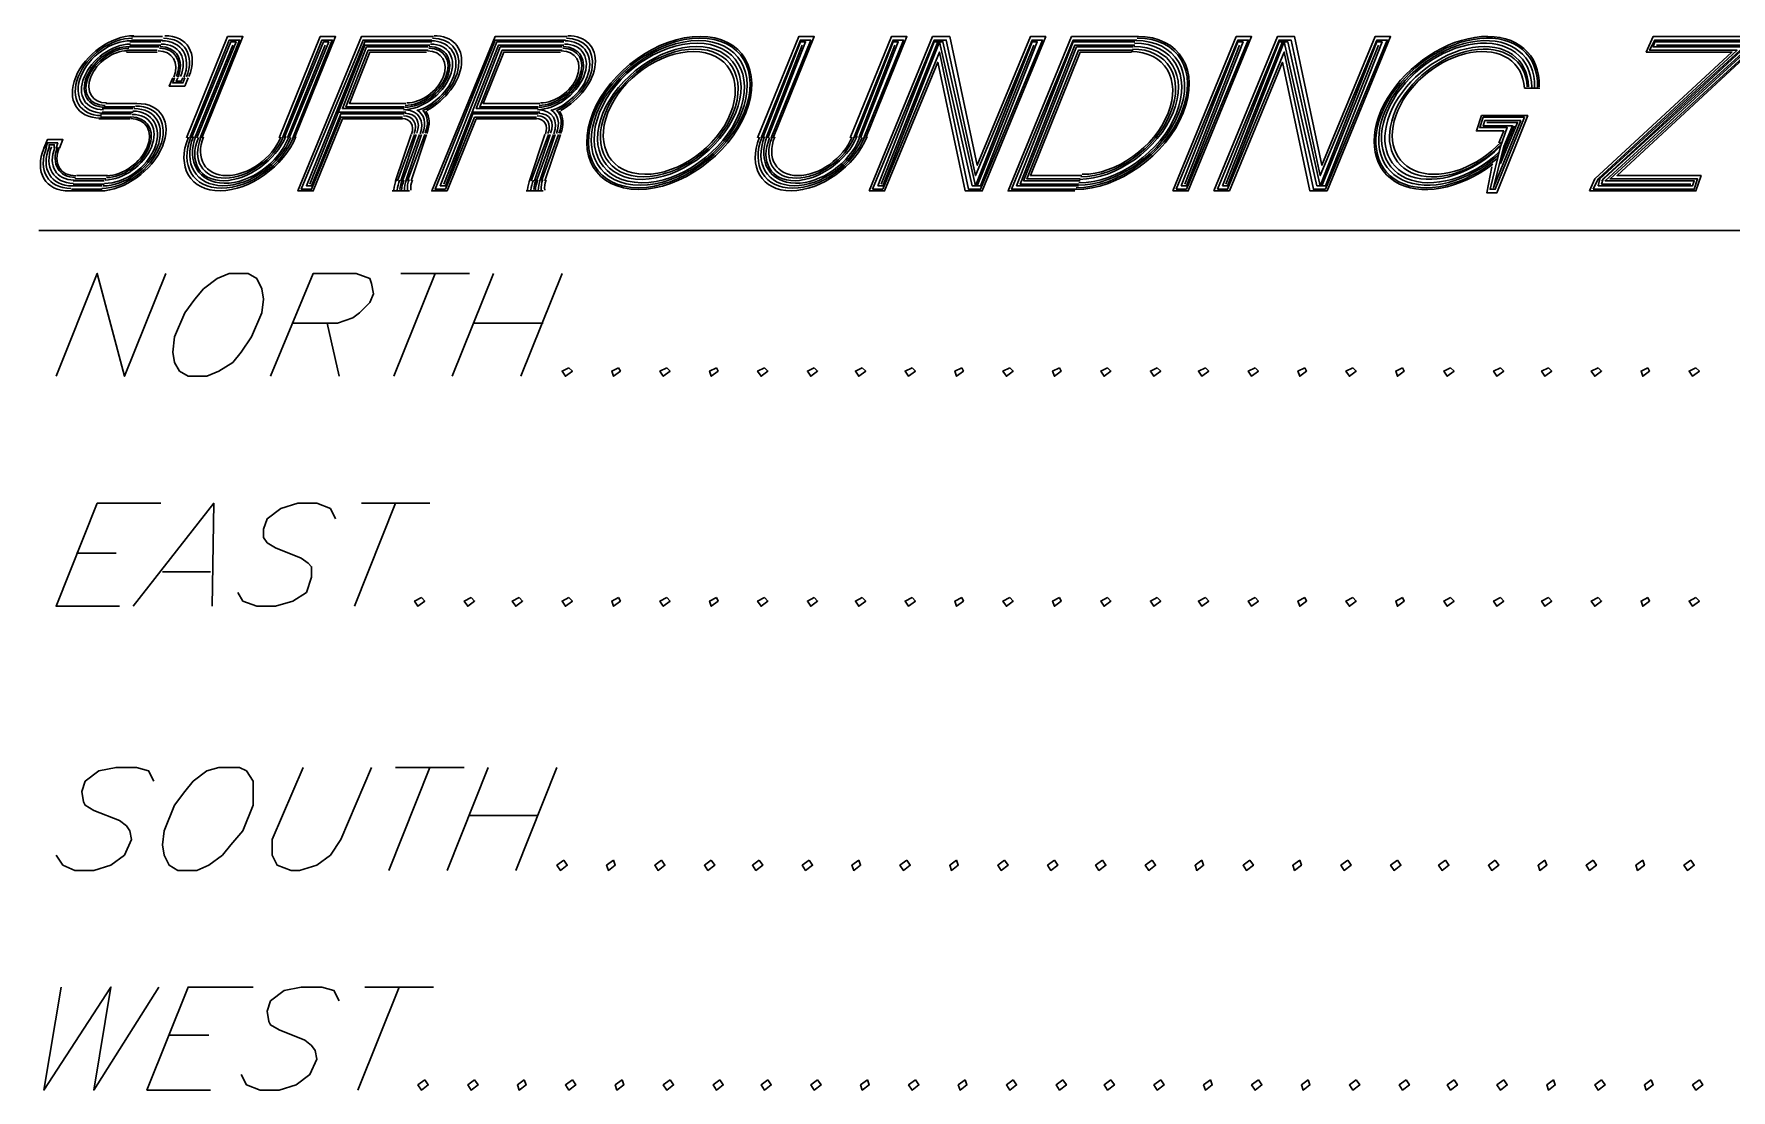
# Model space of a CAD drawing. Header units: feet. Extents: x 7 to 2308, y -319 to 1396.
# Drawn here: x 709.2 to 762, y 289.4 to 322.3 of the extents above; entities that cross this region are included whole.
import ezdxf

# ---------------------------------------------------------------- set-up
doc = ezdxf.new("R2010")
doc.units = ezdxf.units.FT
doc.header["$MEASUREMENT"] = 0
doc.layers.add('PDF_TBLKTXT', color=7, linetype='Continuous')

msp = doc.modelspace()

# ---------------------------------------------------------------- linework, layer by layer
at = {"layer": 'PDF_TBLKTXT', "lineweight": 30}
for points in [[(712.089, 321.751), (713.049, 321.751)], [(712.143, 321.858), (713.102, 321.858)], [(713.156, 322.018), (712.196, 322.018)], [(712.196, 321.911), (713.156, 321.911)], [(713.209, 322.178), (712.249, 322.178)], [(713.209, 322.071), (712.249, 322.071)], [(714.435, 319.032), (715.714, 322.178), (715.235, 322.178), (713.955, 319.032)], [(714.382, 319.032), (715.608, 322.071), (715.288, 322.071), (714.062, 319.032)], [(714.275, 319.032), (715.501, 322.018), (715.341, 322.018), (714.115, 319.032)], [(715.395, 321.911), (714.222, 319.032)], [(717.314, 319.032), (718.593, 322.178), (718.113, 322.178), (716.834, 319.032)], [(717.26, 319.032), (718.487, 322.071), (718.167, 322.071), (716.941, 319.032)], [(717.154, 319.032), (718.38, 322.018), (718.22, 322.018), (716.994, 319.032)], [(717.101, 319.032), (718.273, 321.911)], [(721.632, 322.178), (719.393, 322.178), (717.42, 317.38), (717.9, 317.38), (718.806, 319.619), (720.672, 319.619)], [(720.672, 319.672), (718.753, 319.672), (717.847, 317.433), (717.527, 317.433), (719.446, 322.071), (721.579, 322.071)], [(720.726, 319.779), (718.753, 319.779), (717.847, 317.54), (717.687, 317.54), (719.5, 322.018), (721.579, 322.018)], [(717.794, 317.593), (719.5, 321.911), (721.525, 321.911)], [(720.726, 319.939), (718.806, 319.939), (719.553, 321.858), (721.472, 321.858)], [(720.726, 319.992), (718.913, 319.992), (719.606, 321.751), (721.472, 321.751)], [(725.79, 322.178), (723.551, 322.178), (721.579, 317.38), (722.058, 317.38), (722.965, 319.619), (724.831, 319.619)], [(724.831, 319.672), (722.911, 319.672), (722.005, 317.433), (721.685, 317.433), (723.551, 322.071), (725.737, 322.071)], [(724.884, 319.779), (722.858, 319.779), (722.005, 317.54), (721.845, 317.54), (723.604, 322.018), (725.684, 322.018)], [(721.952, 317.593), (723.658, 321.911), (725.684, 321.911)], [(724.884, 319.939), (722.965, 319.939), (723.711, 321.858), (725.63, 321.858)], [(724.884, 319.992), (723.071, 319.992), (723.764, 321.751), (725.63, 321.751)], [(732.187, 319.032), (733.467, 322.178), (732.987, 322.178), (731.708, 319.032)], [(732.134, 319.032), (733.36, 322.071), (733.04, 322.071), (731.814, 319.032)], [(732.027, 319.032), (733.2, 322.018), (733.04, 322.018), (731.868, 319.032)], [(733.094, 321.911), (731.974, 319.032)], [(735.066, 319.032), (736.346, 322.178), (735.866, 322.178), (734.586, 319.032)], [(735.013, 319.032), (736.239, 322.071), (735.919, 322.071), (734.693, 319.032)], [(734.906, 319.032), (736.079, 322.018), (735.919, 322.018), (734.746, 319.032)], [(734.853, 319.032), (735.972, 321.911)], [(735.546, 317.593), (737.305, 322.018)], [(740.291, 321.911), (738.531, 317.54)], [(741.57, 317.38), (739.491, 317.38), (741.463, 322.178), (743.543, 322.178)], [(741.623, 317.433), (739.598, 317.433), (741.517, 322.071), (743.489, 322.071)], [(741.677, 317.54), (739.758, 317.54), (741.517, 322.018), (743.436, 322.018)], [(741.677, 317.593), (739.864, 317.593), (741.57, 321.911), (743.436, 321.911)], [(741.73, 317.7), (739.971, 317.7), (741.623, 321.858), (743.383, 321.858)], [(741.73, 317.753), (740.077, 317.753), (741.677, 321.751), (743.383, 321.751)], [(744.982, 317.593), (746.688, 321.911)], [(746.261, 317.593), (748.021, 322.018)], [(751.006, 321.911), (749.247, 317.54)], [(759.642, 321.911), (762.468, 321.911), (762.414, 321.858), (757.99, 317.753), (757.936, 317.593), (760.709, 317.593)], [(762.414, 321.858), (762.414, 321.751), (757.936, 317.7)], [(712.089, 321.698), (713.049, 321.698)], [(720.779, 320.099), (719.02, 320.099), (719.659, 321.698), (721.419, 321.698)], [(724.937, 320.099), (723.178, 320.099), (723.818, 321.698), (725.577, 321.698)], [(741.783, 317.859), (740.184, 317.859), (741.73, 321.698), (743.329, 321.698)], [(713.529, 320.898), (713.422, 320.632), (713.902, 320.632), (714.009, 320.898)], [(713.582, 320.898), (713.529, 320.738), (713.849, 320.738), (713.902, 320.898)], [(713.689, 320.898), (713.635, 320.792), (713.795, 320.792), (713.849, 320.898)], [(755.537, 320.578), (756.017, 320.578)], [(711.29, 319.779), (712.249, 319.779)], [(711.29, 319.672), (712.249, 319.672)], [(712.303, 319.939), (711.343, 319.939)], [(712.303, 319.832), (711.343, 319.832)], [(712.356, 319.992), (711.396, 319.992)], [(712.409, 320.099), (711.45, 320.099)], [(718.7, 319.832), (720.672, 319.832), (720.779, 319.832)], [(722.858, 319.832), (724.831, 319.832), (724.937, 319.832)], [(754.525, 318.126), (754.365, 317.326), (754.684, 317.326), (755.644, 319.725), (754.205, 319.725), (754.045, 319.246), (754.898, 319.246), (754.738, 318.872)], [(711.236, 319.619), (712.196, 319.619)], [(720.939, 319.139), (720.459, 317.7)], [(720.512, 317.7), (721.046, 319.139)], [(720.619, 317.7), (721.099, 319.139)], [(721.205, 319.139), (720.672, 317.7)], [(721.259, 319.139), (720.779, 317.7)], [(721.365, 319.139), (720.832, 317.7)], [(720.939, 317.7), (721.419, 319.139)], [(725.097, 319.139), (724.617, 317.7)], [(724.671, 317.7), (725.204, 319.139)], [(724.777, 317.7), (725.257, 319.139)], [(725.364, 319.139), (724.831, 317.7)], [(725.417, 319.139), (724.937, 317.7)], [(725.524, 319.139), (724.99, 317.7)], [(725.097, 317.7), (725.577, 319.139)], [(755.218, 319.405), (754.951, 318.766), (754.791, 318.233), (755.324, 319.512), (754.365, 319.512)], [(710.01, 318.712), (710.117, 318.979), (709.637, 318.979), (709.53, 318.712)], [(709.904, 318.712), (709.957, 318.872), (709.637, 318.872), (709.584, 318.712)], [(709.85, 318.712), (709.85, 318.819), (709.69, 318.819), (709.69, 318.712)], [(710.383, 317.54), (711.343, 317.54)], [(711.396, 317.7), (710.437, 317.7)], [(710.437, 317.593), (711.396, 317.593)], [(711.45, 317.753), (710.49, 317.753)], [(711.503, 317.859), (710.543, 317.859)], [(710.33, 317.38), (711.29, 317.38)], [(710.383, 317.433), (711.343, 317.433)], [(720.352, 317.38), (720.886, 317.38)], [(724.511, 317.38), (725.044, 317.38)], [(783.632, 316.154), (709.371, 316.154)], [(709.904, 311.622), (711.183, 314.821), (712.036, 311.622), (713.315, 314.821)], [(716.567, 311.622), (717.9, 314.821), (719.233, 314.821), (719.659, 314.661), (719.713, 314.501), (719.766, 314.181), (719.659, 313.914), (719.34, 313.595), (719.126, 313.435), (718.647, 313.275), (717.26, 313.275)], [(721.685, 314.821), (720.406, 311.622)], [(720.619, 314.821), (722.751, 314.821)], [(723.498, 314.821), (722.218, 311.622)], [(725.63, 314.821), (724.351, 311.622)], [(718.327, 313.275), (718.7, 311.622)], [(722.911, 313.275), (725.044, 313.275)], [(711.876, 304.479), (709.904, 304.479), (711.183, 307.677), (713.156, 307.677)], [(712.303, 304.479), (714.808, 307.677), (714.755, 304.479)], [(718.593, 307.197), (718.433, 307.517), (718.007, 307.677), (717.42, 307.677), (716.887, 307.517), (716.461, 307.197), (716.354, 306.877), (716.354, 306.611), (716.461, 306.451), (716.727, 306.291), (717.527, 305.971), (717.74, 305.811), (717.847, 305.705), (717.847, 305.385), (717.687, 304.905), (717.26, 304.638), (716.727, 304.479), (716.141, 304.479), (715.714, 304.638), (715.555, 304.905)], [(720.459, 307.677), (719.18, 304.479)], [(719.393, 307.677), (721.525, 307.677)], [(710.543, 306.131), (711.769, 306.131)], [(713.209, 305.545), (714.702, 305.545)], [(712.942, 299.041), (712.782, 299.361), (712.409, 299.467), (711.769, 299.467), (711.236, 299.361), (710.81, 299.041), (710.703, 298.721), (710.757, 298.401), (710.81, 298.294), (711.076, 298.135), (711.876, 297.815), (712.089, 297.655), (712.196, 297.495), (712.249, 297.228), (712.036, 296.748), (711.61, 296.429), (711.076, 296.269), (710.49, 296.269), (710.117, 296.429), (709.904, 296.748)], [(717.58, 299.467), (716.621, 297.228), (716.621, 296.748), (716.781, 296.429), (717.207, 296.269), (717.474, 296.269), (718.007, 296.429), (718.433, 296.748), (718.753, 297.228), (719.713, 299.467)], [(721.525, 299.467), (720.246, 296.269)], [(720.459, 299.467), (722.592, 299.467)], [(723.338, 299.467), (722.058, 296.269)], [(725.47, 299.467), (724.191, 296.269)], [(722.751, 297.975), (724.884, 297.975)], [(710.064, 292.644), (709.53, 289.445), (711.61, 292.644), (711.076, 289.445), (713.102, 292.644)], [(714.702, 289.445), (712.729, 289.445), (714.009, 292.644), (716.034, 292.644)], [(718.7, 292.217), (718.54, 292.537), (718.167, 292.644), (717.527, 292.644), (716.994, 292.537), (716.567, 292.217), (716.461, 291.897), (716.514, 291.577), (716.567, 291.471), (716.834, 291.311), (717.634, 290.991), (717.847, 290.831), (717.954, 290.671), (718.007, 290.405), (717.794, 289.925), (717.367, 289.605), (716.834, 289.445), (716.248, 289.445), (715.821, 289.605), (715.661, 289.925)], [(720.566, 292.644), (719.286, 289.445)], [(719.5, 292.644), (721.632, 292.644)], [(713.422, 291.151), (714.648, 291.151)]]:
    msp.add_lwpolyline(points, dxfattribs=at)
for points in [[(735.173, 317.38), (737.145, 322.178), (737.678, 322.178), (738.531, 318.179), (740.184, 322.178), (740.664, 322.178), (738.691, 317.38), (738.158, 317.38), (737.305, 321.378), (735.653, 317.38)], [(735.279, 317.433), (737.199, 322.071), (737.572, 322.071), (738.478, 317.859), (740.237, 322.071), (740.557, 322.071), (738.638, 317.433), (738.265, 317.433), (737.359, 321.698), (735.599, 317.433)], [(735.439, 317.54), (737.199, 322.018), (737.465, 322.018), (738.478, 317.54), (740.237, 322.018), (740.397, 322.018), (738.638, 317.54), (738.371, 317.54), (737.359, 322.018), (735.599, 317.54)], [(744.609, 317.38), (746.581, 322.178), (747.061, 322.178), (745.089, 317.38)], [(744.715, 317.433), (746.635, 322.071), (746.954, 322.071), (745.035, 317.433)], [(744.875, 317.54), (746.635, 322.018), (746.794, 322.018), (745.035, 317.54)], [(745.888, 317.38), (747.861, 322.178), (748.394, 322.178), (749.247, 318.179), (750.899, 322.178), (751.379, 322.178), (749.407, 317.38), (748.874, 317.38), (748.021, 321.378), (746.368, 317.38)], [(745.995, 317.433), (747.914, 322.071), (748.287, 322.071), (749.193, 317.859), (750.953, 322.071), (751.273, 322.071), (749.353, 317.433), (748.98, 317.433), (748.074, 321.698), (746.315, 317.433)], [(746.155, 317.54), (747.914, 322.018), (748.181, 322.018), (749.193, 317.54), (750.953, 322.018), (751.113, 322.018), (749.353, 317.54), (749.087, 317.54), (748.074, 322.018), (746.315, 317.54)], [(757.563, 317.38), (757.723, 317.753), (761.988, 321.698), (759.322, 321.698), (759.536, 322.178), (762.788, 322.178), (762.628, 321.751), (758.416, 317.859), (761.028, 317.859), (760.868, 317.38)], [(757.67, 317.433), (757.83, 317.753), (762.148, 321.751), (759.429, 321.751), (759.589, 322.071), (762.681, 322.071), (762.574, 321.751), (758.203, 317.753), (760.922, 317.753), (760.815, 317.433)], [(757.83, 317.54), (757.883, 317.753), (762.361, 321.858), (759.536, 321.858), (759.589, 322.018), (762.574, 322.018), (762.468, 321.751), (758.043, 317.7), (760.815, 317.7), (760.762, 317.54)], [(755.537, 319.672), (754.258, 319.672), (754.151, 319.352), (755.004, 319.352), (754.791, 318.766), (754.471, 317.433), (754.631, 317.433)], [(755.431, 319.565), (754.311, 319.565), (754.258, 319.405), (755.164, 319.405), (754.898, 318.766), (754.578, 317.486)], [(715.288, 314.821), (714.915, 314.661), (714.488, 314.341), (714.222, 314.021), (713.902, 313.595), (713.582, 312.848), (713.529, 312.368), (713.582, 312.049), (713.742, 311.782), (714.009, 311.622), (714.595, 311.622), (714.968, 311.782), (715.395, 312.049), (715.661, 312.368), (715.981, 312.848), (716.301, 313.595), (716.354, 314.021), (716.301, 314.341), (716.141, 314.661), (715.874, 314.821)], [(725.843, 311.889), (725.63, 311.782), (725.737, 311.622), (725.95, 311.782)], [(727.389, 311.889), (727.176, 311.782), (727.23, 311.622), (727.443, 311.782)], [(728.882, 311.889), (728.669, 311.782), (728.776, 311.622), (728.989, 311.782)], [(730.428, 311.889), (730.215, 311.782), (730.268, 311.622), (730.481, 311.782)], [(731.921, 311.889), (731.708, 311.782), (731.814, 311.622), (732.027, 311.782)], [(733.467, 311.889), (733.254, 311.782), (733.36, 311.622), (733.573, 311.782)], [(734.96, 311.889), (734.746, 311.782), (734.853, 311.622), (735.066, 311.782)], [(736.506, 311.889), (736.292, 311.782), (736.399, 311.622), (736.612, 311.782)], [(738.052, 311.889), (737.838, 311.782), (737.892, 311.622), (738.105, 311.782)], [(739.544, 311.889), (739.331, 311.782), (739.438, 311.622), (739.651, 311.782)], [(741.09, 311.889), (740.877, 311.782), (740.93, 311.622), (741.144, 311.782)], [(742.583, 311.889), (742.37, 311.782), (742.476, 311.622), (742.69, 311.782)], [(744.129, 311.889), (743.916, 311.782), (744.022, 311.622), (744.236, 311.782)], [(745.622, 311.889), (745.408, 311.782), (745.515, 311.622), (745.728, 311.782)], [(747.168, 311.889), (746.954, 311.782), (747.061, 311.622), (747.274, 311.782)], [(748.714, 311.889), (748.5, 311.782), (748.554, 311.622), (748.767, 311.782)], [(750.206, 311.889), (749.993, 311.782), (750.1, 311.622), (750.313, 311.782)], [(751.752, 311.889), (751.539, 311.782), (751.592, 311.622), (751.806, 311.782)], [(753.245, 311.889), (753.032, 311.782), (753.138, 311.622), (753.352, 311.782)], [(754.791, 311.889), (754.578, 311.782), (754.684, 311.622), (754.898, 311.782)], [(756.284, 311.889), (756.071, 311.782), (756.177, 311.622), (756.39, 311.782)], [(757.83, 311.889), (757.617, 311.782), (757.723, 311.622), (757.936, 311.782)], [(759.376, 311.889), (759.163, 311.782), (759.216, 311.622), (759.429, 311.782)], [(760.868, 311.889), (760.655, 311.782), (760.762, 311.622), (760.975, 311.782)], [(721.259, 304.745), (721.046, 304.638), (721.152, 304.479), (721.365, 304.638)], [(722.805, 304.745), (722.592, 304.638), (722.698, 304.479), (722.911, 304.638)], [(724.297, 304.745), (724.084, 304.638), (724.191, 304.479), (724.404, 304.638)], [(725.843, 304.745), (725.63, 304.638), (725.737, 304.479), (725.95, 304.638)], [(727.389, 304.745), (727.176, 304.638), (727.23, 304.479), (727.443, 304.638)], [(728.882, 304.745), (728.669, 304.638), (728.776, 304.479), (728.989, 304.638)], [(730.428, 304.745), (730.215, 304.638), (730.268, 304.479), (730.481, 304.638)], [(731.921, 304.745), (731.708, 304.638), (731.814, 304.479), (732.027, 304.638)], [(733.467, 304.745), (733.254, 304.638), (733.36, 304.479), (733.573, 304.638)], [(734.96, 304.745), (734.746, 304.638), (734.853, 304.479), (735.066, 304.638)], [(736.506, 304.745), (736.292, 304.638), (736.399, 304.479), (736.612, 304.638)], [(738.052, 304.745), (737.838, 304.638), (737.892, 304.479), (738.105, 304.638)], [(739.544, 304.745), (739.331, 304.638), (739.438, 304.479), (739.651, 304.638)], [(741.09, 304.745), (740.877, 304.638), (740.93, 304.479), (741.144, 304.638)], [(742.583, 304.745), (742.37, 304.638), (742.476, 304.479), (742.69, 304.638)], [(744.129, 304.745), (743.916, 304.638), (744.022, 304.479), (744.236, 304.638)], [(745.622, 304.745), (745.408, 304.638), (745.515, 304.479), (745.728, 304.638)], [(747.168, 304.745), (746.954, 304.638), (747.061, 304.479), (747.274, 304.638)], [(748.714, 304.745), (748.5, 304.638), (748.554, 304.479), (748.767, 304.638)], [(750.206, 304.745), (749.993, 304.638), (750.1, 304.479), (750.313, 304.638)], [(751.752, 304.745), (751.539, 304.638), (751.592, 304.479), (751.806, 304.638)], [(753.245, 304.745), (753.032, 304.638), (753.138, 304.479), (753.352, 304.638)], [(754.791, 304.745), (754.578, 304.638), (754.684, 304.479), (754.898, 304.638)], [(756.284, 304.745), (756.071, 304.638), (756.177, 304.479), (756.39, 304.638)], [(757.83, 304.745), (757.617, 304.638), (757.723, 304.479), (757.936, 304.638)], [(759.376, 304.745), (759.163, 304.638), (759.216, 304.479), (759.429, 304.638)], [(760.868, 304.745), (760.655, 304.638), (760.762, 304.479), (760.975, 304.638)], [(714.968, 299.467), (714.595, 299.361), (714.168, 299.041), (713.902, 298.721), (713.582, 298.294), (713.262, 297.495), (713.209, 297.068), (713.262, 296.748), (713.422, 296.429), (713.689, 296.269), (714.275, 296.269), (714.648, 296.429), (715.075, 296.748), (715.341, 297.068), (715.714, 297.495), (716.034, 298.294), (716.034, 298.721), (716.034, 299.041), (715.821, 299.361), (715.608, 299.467)], [(725.684, 296.589), (725.47, 296.429), (725.577, 296.269), (725.79, 296.429)], [(727.23, 296.589), (727.016, 296.429), (727.07, 296.269), (727.283, 296.429)], [(728.722, 296.589), (728.509, 296.429), (728.616, 296.269), (728.829, 296.429)], [(730.268, 296.589), (730.055, 296.429), (730.162, 296.269), (730.375, 296.429)], [(731.761, 296.589), (731.548, 296.429), (731.654, 296.269), (731.868, 296.429)], [(733.307, 296.589), (733.094, 296.429), (733.2, 296.269), (733.414, 296.429)], [(734.853, 296.589), (734.64, 296.429), (734.693, 296.269), (734.906, 296.429)], [(736.346, 296.589), (736.132, 296.429), (736.239, 296.269), (736.452, 296.429)], [(737.892, 296.589), (737.678, 296.429), (737.732, 296.269), (737.945, 296.429)], [(739.384, 296.589), (739.171, 296.429), (739.278, 296.269), (739.491, 296.429)], [(740.93, 296.589), (740.717, 296.429), (740.824, 296.269), (741.037, 296.429)], [(742.423, 296.589), (742.21, 296.429), (742.316, 296.269), (742.53, 296.429)], [(743.969, 296.589), (743.756, 296.429), (743.862, 296.269), (744.076, 296.429)], [(745.515, 296.589), (745.302, 296.429), (745.355, 296.269), (745.568, 296.429)], [(747.008, 296.589), (746.794, 296.429), (746.901, 296.269), (747.114, 296.429)], [(748.554, 296.589), (748.341, 296.429), (748.394, 296.269), (748.607, 296.429)], [(750.046, 296.589), (749.833, 296.429), (749.94, 296.269), (750.153, 296.429)], [(751.592, 296.589), (751.379, 296.429), (751.486, 296.269), (751.699, 296.429)], [(753.085, 296.589), (752.872, 296.429), (752.979, 296.269), (753.192, 296.429)], [(754.631, 296.589), (754.418, 296.429), (754.525, 296.269), (754.738, 296.429)], [(756.177, 296.589), (755.964, 296.429), (756.017, 296.269), (756.23, 296.429)], [(757.67, 296.589), (757.457, 296.429), (757.563, 296.269), (757.776, 296.429)], [(759.216, 296.589), (759.003, 296.429), (759.056, 296.269), (759.269, 296.429)], [(760.709, 296.589), (760.495, 296.429), (760.602, 296.269), (760.815, 296.429)], [(721.365, 289.765), (721.152, 289.605), (721.259, 289.445), (721.472, 289.605)], [(722.911, 289.765), (722.698, 289.605), (722.805, 289.445), (723.018, 289.605)], [(724.457, 289.765), (724.244, 289.605), (724.297, 289.445), (724.511, 289.605)], [(725.95, 289.765), (725.737, 289.605), (725.843, 289.445), (726.057, 289.605)], [(727.496, 289.765), (727.283, 289.605), (727.336, 289.445), (727.549, 289.605)], [(728.989, 289.765), (728.776, 289.605), (728.882, 289.445), (729.095, 289.605)], [(730.535, 289.765), (730.322, 289.605), (730.428, 289.445), (730.641, 289.605)], [(732.027, 289.765), (731.814, 289.605), (731.921, 289.445), (732.134, 289.605)], [(733.573, 289.765), (733.36, 289.605), (733.467, 289.445), (733.68, 289.605)], [(735.119, 289.765), (734.906, 289.605), (734.96, 289.445), (735.173, 289.605)], [(736.612, 289.765), (736.399, 289.605), (736.506, 289.445), (736.719, 289.605)], [(738.158, 289.765), (737.945, 289.605), (737.998, 289.445), (738.212, 289.605)], [(739.651, 289.765), (739.438, 289.605), (739.544, 289.445), (739.758, 289.605)], [(741.197, 289.765), (740.984, 289.605), (741.09, 289.445), (741.304, 289.605)], [(742.69, 289.765), (742.476, 289.605), (742.583, 289.445), (742.796, 289.605)], [(744.236, 289.765), (744.022, 289.605), (744.129, 289.445), (744.342, 289.605)], [(745.782, 289.765), (745.568, 289.605), (745.622, 289.445), (745.835, 289.605)], [(747.274, 289.765), (747.061, 289.605), (747.168, 289.445), (747.381, 289.605)], [(748.82, 289.765), (748.607, 289.605), (748.66, 289.445), (748.874, 289.605)], [(750.313, 289.765), (750.1, 289.605), (750.206, 289.445), (750.42, 289.605)], [(751.859, 289.765), (751.646, 289.605), (751.752, 289.445), (751.966, 289.605)], [(753.352, 289.765), (753.138, 289.605), (753.245, 289.445), (753.458, 289.605)], [(754.898, 289.765), (754.684, 289.605), (754.791, 289.445), (755.004, 289.605)], [(756.444, 289.765), (756.23, 289.605), (756.284, 289.445), (756.497, 289.605)], [(757.936, 289.765), (757.723, 289.605), (757.83, 289.445), (758.043, 289.605)], [(759.482, 289.765), (759.269, 289.605), (759.322, 289.445), (759.536, 289.605)], [(760.975, 289.765), (760.762, 289.605), (760.868, 289.445), (761.082, 289.605)]]:
    msp.add_lwpolyline(points, close=True, dxfattribs=at)
for centre, radius, start, end in [((721.579, 317.3), 1.182, 158.1591, 174.6353), ((721.578, 317.3), 1.077, 157.116, 174.4491), ((721.566, 317.358), 0.975, 157.6, 176.1747), ((725.737, 317.3), 1.182, 158.1591, 174.6353), ((725.736, 317.3), 1.077, 157.116, 174.4491), ((725.724, 317.358), 0.975, 157.6, 176.1747)]:
    msp.add_arc(centre, radius, start, end, dxfattribs=at)
for points in [[(755.994, 320.618), (756.034, 321.622), (755.301, 322.259), (754.202, 322.176)], [(712.321, 322.205), (711.614, 322.201), (710.806, 321.624), (710.516, 320.917)], [(712.279, 322.127), (711.615, 322.128), (710.861, 321.592), (710.594, 320.928)], [(712.236, 322.048), (711.616, 322.056), (710.916, 321.559), (710.673, 320.939)], [(712.215, 321.944), (711.653, 321.94), (711.009, 321.48), (710.777, 320.917)], [(712.173, 321.865), (711.653, 321.867), (711.064, 321.448), (710.856, 320.928)], [(712.162, 321.813), (711.672, 321.809), (711.11, 321.408), (710.908, 320.918)], [(712.12, 321.735), (711.672, 321.737), (711.165, 321.376), (710.986, 320.929)], [(713.566, 320.921), (713.744, 321.368), (713.527, 321.733), (713.079, 321.735)], [(713.644, 320.932), (713.846, 321.422), (713.612, 321.817), (713.122, 321.813)], [(713.696, 320.921), (713.904, 321.441), (713.652, 321.863), (713.132, 321.865)], [(713.775, 320.932), (714.006, 321.495), (713.738, 321.948), (713.175, 321.944)], [(713.879, 320.911), (714.122, 321.531), (713.816, 322.041), (713.196, 322.048)], [(713.958, 320.922), (714.224, 321.586), (713.902, 322.125), (713.239, 322.127)], [(714.036, 320.933), (714.326, 321.64), (713.988, 322.209), (713.281, 322.205)], [(721.935, 320.921), (722.114, 321.368), (721.896, 321.733), (721.449, 321.735)], [(722.014, 320.932), (722.216, 321.422), (721.982, 321.817), (721.492, 321.813)], [(722.066, 320.921), (722.274, 321.441), (722.022, 321.863), (721.502, 321.865)], [(722.144, 320.932), (722.376, 321.495), (722.107, 321.948), (721.545, 321.944)], [(722.312, 321.126), (722.417, 321.655), (722.104, 322.042), (721.566, 322.048)], [(722.411, 321.233), (722.482, 321.759), (722.152, 322.125), (721.608, 322.127)], [(722.504, 321.317), (722.555, 321.849), (722.21, 322.208), (721.651, 322.205)], [(726.094, 320.921), (726.272, 321.368), (726.055, 321.733), (725.607, 321.735)], [(726.172, 320.932), (726.374, 321.422), (726.14, 321.817), (725.65, 321.813)], [(726.224, 320.921), (726.432, 321.441), (726.18, 321.863), (725.66, 321.865)], [(726.303, 320.932), (726.534, 321.495), (726.266, 321.948), (725.703, 321.944)], [(726.471, 321.126), (726.575, 321.655), (726.262, 322.042), (725.724, 322.048)], [(726.57, 321.233), (726.64, 321.759), (726.31, 322.125), (725.766, 322.127)], [(726.663, 321.317), (726.713, 321.849), (726.368, 322.208), (725.809, 322.205)], [(729.922, 322.183), (728.609, 322.183), (727.115, 321.119), (726.585, 319.806)], [(729.912, 322.131), (728.628, 322.125), (727.161, 321.08), (726.637, 319.795)], [(729.869, 322.052), (728.628, 322.053), (727.216, 321.047), (726.715, 319.806)], [(729.827, 321.974), (728.629, 321.98), (727.271, 321.015), (726.794, 319.817)], [(729.806, 321.869), (728.666, 321.864), (727.364, 320.936), (726.898, 319.796)], [(729.763, 321.791), (728.667, 321.792), (727.419, 320.903), (726.976, 319.807)], [(730.948, 319.804), (731.39, 320.9), (730.86, 321.79), (729.763, 321.791)], [(731.026, 319.815), (731.492, 320.955), (730.946, 321.875), (729.806, 321.869)], [(731.131, 319.794), (731.608, 320.991), (731.025, 321.967), (729.827, 321.974)], [(731.209, 319.804), (731.71, 321.045), (731.11, 322.052), (729.869, 322.052)], [(731.287, 319.815), (731.812, 321.099), (731.196, 322.136), (729.912, 322.131)], [(731.34, 319.805), (731.87, 321.118), (731.236, 322.182), (729.922, 322.183)], [(744.542, 319.804), (744.984, 320.9), (744.454, 321.79), (743.357, 321.791)], [(744.62, 319.815), (745.086, 320.955), (744.54, 321.875), (743.4, 321.869)], [(744.725, 319.794), (745.202, 320.991), (744.619, 321.967), (743.421, 321.974)], [(744.803, 319.804), (745.304, 321.045), (744.704, 322.052), (743.464, 322.052)], [(744.882, 319.815), (745.406, 321.099), (744.79, 322.136), (743.506, 322.131)], [(744.934, 319.805), (745.464, 321.118), (744.83, 322.182), (743.517, 322.183)], [(754.202, 322.176), (753.103, 322.092), (751.908, 321.308), (751.281, 320.26)], [(754.154, 322.119), (753.057, 322.013), (751.877, 321.207), (751.283, 320.159)], [(754.068, 322.037), (752.999, 321.916), (751.868, 321.119), (751.322, 320.099)], [(753.986, 321.954), (752.945, 321.821), (751.864, 321.033), (751.365, 320.044)], [(753.923, 321.839), (752.917, 321.678), (751.887, 320.892), (751.432, 319.94)], [(753.902, 321.756), (752.927, 321.585), (751.948, 320.814), (751.536, 319.893)], [(755.536, 320.57), (755.497, 321.384), (754.805, 321.844), (753.866, 321.68)], [(755.625, 320.612), (755.59, 321.454), (754.876, 321.928), (753.902, 321.756)], [(755.661, 320.62), (755.647, 321.497), (754.929, 322.001), (753.923, 321.839)], [(755.766, 320.607), (755.761, 321.532), (755.027, 322.088), (753.986, 321.954)], [(755.854, 320.61), (755.874, 321.569), (755.138, 322.157), (754.068, 322.037)], [(755.942, 320.61), (755.986, 321.604), (755.251, 322.225), (754.154, 322.119)], [(721.308, 319.883), (721.889, 320.153), (722.341, 320.707), (722.411, 321.233)], [(721.43, 319.881), (722.019, 320.204), (722.454, 320.785), (722.504, 321.317)], [(725.467, 319.883), (726.047, 320.153), (726.499, 320.707), (726.57, 321.233)], [(725.588, 319.881), (726.177, 320.204), (726.612, 320.785), (726.663, 321.317)], [(729.721, 321.713), (728.667, 321.719), (727.474, 320.871), (727.055, 319.818)], [(730.869, 319.793), (731.288, 320.846), (730.774, 321.706), (729.721, 321.713)], [(744.464, 319.793), (744.883, 320.846), (744.368, 321.706), (743.315, 321.713)], [(753.866, 321.68), (752.926, 321.516), (751.989, 320.771), (751.605, 319.884)], [(710.516, 320.917), (710.226, 320.21), (710.564, 319.64), (711.271, 319.645)], [(710.594, 320.928), (710.328, 320.264), (710.65, 319.725), (711.313, 319.723)], [(710.673, 320.939), (710.429, 320.318), (710.735, 319.809), (711.356, 319.801)], [(710.777, 320.917), (710.546, 320.355), (710.814, 319.902), (711.377, 319.906)], [(710.856, 320.928), (710.648, 320.409), (710.9, 319.986), (711.419, 319.984)], [(710.908, 320.918), (710.706, 320.427), (710.939, 320.033), (711.43, 320.036)], [(710.986, 320.929), (710.807, 320.481), (711.025, 320.117), (711.473, 320.115)], [(720.706, 319.906), (721.269, 319.91), (721.913, 320.369), (722.144, 320.932)], [(720.749, 319.984), (721.268, 319.982), (721.858, 320.402), (722.066, 320.921)], [(720.759, 320.036), (721.25, 320.04), (721.812, 320.441), (722.014, 320.932)], [(720.802, 320.115), (721.249, 320.113), (721.757, 320.474), (721.935, 320.921)], [(721.138, 319.878), (721.716, 320.073), (722.208, 320.596), (722.312, 321.126)], [(724.865, 319.906), (725.427, 319.91), (726.071, 320.369), (726.303, 320.932)], [(724.907, 319.984), (725.426, 319.982), (726.016, 320.402), (726.224, 320.921)], [(724.918, 320.036), (725.408, 320.04), (725.97, 320.441), (726.172, 320.932)], [(724.96, 320.115), (725.407, 320.113), (725.915, 320.474), (726.094, 320.921)], [(725.296, 319.878), (725.874, 320.073), (726.366, 320.596), (726.471, 321.126)], [(751.281, 320.26), (750.654, 319.211), (750.748, 318.155), (751.511, 317.678)], [(751.283, 320.159), (750.69, 319.112), (750.834, 318.087), (751.634, 317.669)], [(712.738, 318.746), (712.94, 319.237), (712.706, 319.631), (712.216, 319.627)], [(712.79, 318.736), (712.998, 319.255), (712.746, 319.678), (712.226, 319.68)], [(712.868, 318.746), (713.1, 319.309), (712.831, 319.762), (712.269, 319.758)], [(712.973, 318.725), (713.216, 319.346), (712.91, 319.855), (712.29, 319.863)], [(713.051, 318.736), (713.318, 319.4), (712.996, 319.939), (712.332, 319.941)], [(713.13, 318.747), (713.42, 319.454), (713.082, 320.024), (712.375, 320.019)], [(713.208, 318.758), (713.522, 319.508), (713.168, 320.108), (712.417, 320.098)], [(720.956, 319.15), (721.053, 319.41), (720.92, 319.628), (720.661, 319.636)], [(721.034, 319.161), (721.155, 319.464), (721.006, 319.712), (720.703, 319.714)], [(721.113, 319.172), (721.256, 319.518), (721.092, 319.796), (720.746, 319.793)], [(721.217, 319.151), (721.373, 319.555), (721.171, 319.889), (720.767, 319.897)], [(721.296, 319.162), (721.421, 319.477), (721.353, 319.764), (721.121, 319.898)], [(721.374, 319.173), (721.491, 319.457), (721.465, 319.723), (721.304, 319.888)], [(721.426, 319.162), (721.533, 319.429), (721.522, 319.683), (721.395, 319.862)], [(725.114, 319.15), (725.211, 319.41), (725.079, 319.628), (724.819, 319.636)], [(725.193, 319.161), (725.313, 319.464), (725.164, 319.712), (724.861, 319.714)], [(725.271, 319.172), (725.415, 319.518), (725.25, 319.796), (724.904, 319.793)], [(725.376, 319.151), (725.531, 319.555), (725.329, 319.889), (724.925, 319.897)], [(725.454, 319.162), (725.58, 319.477), (725.512, 319.764), (725.28, 319.898)], [(725.532, 319.173), (725.649, 319.457), (725.623, 319.723), (725.462, 319.888)], [(725.585, 319.162), (725.691, 319.429), (725.68, 319.683), (725.553, 319.862)], [(726.585, 319.806), (726.054, 318.493), (726.689, 317.428), (728.002, 317.428)], [(726.637, 319.795), (726.112, 318.511), (726.728, 317.475), (728.012, 317.48)], [(726.715, 319.806), (726.214, 318.565), (726.814, 317.559), (728.055, 317.558)], [(726.794, 319.817), (726.316, 318.619), (726.9, 317.643), (728.097, 317.637)], [(726.898, 319.796), (726.432, 318.656), (726.979, 317.736), (728.119, 317.741)], [(726.976, 319.807), (726.534, 318.71), (727.064, 317.82), (728.161, 317.82)], [(727.055, 319.818), (726.636, 318.764), (727.15, 317.905), (728.203, 317.898)], [(728.002, 317.428), (729.315, 317.427), (730.809, 318.491), (731.34, 319.805)], [(728.012, 317.48), (729.297, 317.485), (730.763, 318.531), (731.287, 319.815)], [(728.055, 317.558), (729.296, 317.558), (730.708, 318.563), (731.209, 319.804)], [(728.097, 317.637), (729.295, 317.63), (730.653, 318.596), (731.131, 319.794)], [(728.119, 317.741), (729.258, 317.746), (730.56, 318.675), (731.026, 319.815)], [(728.161, 317.82), (729.258, 317.819), (730.505, 318.707), (730.948, 319.804)], [(728.203, 317.898), (729.257, 317.891), (730.45, 318.74), (730.869, 319.793)], [(741.596, 317.428), (742.909, 317.427), (744.404, 318.491), (744.934, 319.805)], [(741.607, 317.48), (742.891, 317.485), (744.357, 318.531), (744.882, 319.815)], [(741.649, 317.558), (742.89, 317.558), (744.302, 318.563), (744.803, 319.804)], [(741.692, 317.637), (742.889, 317.63), (744.247, 318.596), (744.725, 319.794)], [(741.713, 317.741), (742.853, 317.746), (744.154, 318.675), (744.62, 319.815)], [(741.755, 317.82), (742.852, 317.819), (744.1, 318.707), (744.542, 319.804)], [(741.798, 317.898), (742.851, 317.891), (744.045, 318.74), (744.464, 319.793)], [(751.322, 320.099), (750.777, 319.08), (750.955, 318.1), (751.756, 317.719)], [(751.365, 320.044), (750.866, 319.054), (751.078, 318.117), (751.877, 317.772)], [(751.432, 319.94), (750.976, 318.988), (751.214, 318.117), (752.006, 317.834)], [(751.536, 319.893), (751.125, 318.973), (751.389, 318.145), (752.175, 317.895)], [(751.605, 319.884), (751.221, 318.997), (751.492, 318.202), (752.259, 317.966)], [(709.531, 318.72), (709.218, 317.97), (709.572, 317.37), (710.322, 317.381)], [(709.61, 318.731), (709.32, 318.024), (709.658, 317.455), (710.365, 317.459)], [(709.688, 318.742), (709.421, 318.078), (709.743, 317.539), (710.407, 317.537)], [(709.766, 318.753), (709.523, 318.132), (709.829, 317.623), (710.45, 317.616)], [(709.871, 318.732), (709.639, 318.169), (709.908, 317.716), (710.471, 317.72)], [(709.949, 318.743), (709.741, 318.223), (709.994, 317.8), (710.513, 317.799)], [(710.002, 318.732), (709.799, 318.241), (710.033, 317.847), (710.524, 317.851)], [(711.282, 317.38), (712.032, 317.391), (712.894, 318.007), (713.208, 318.758)], [(711.324, 317.459), (712.031, 317.463), (712.84, 318.04), (713.13, 318.747)], [(711.367, 317.537), (712.03, 317.536), (712.785, 318.072), (713.051, 318.736)], [(711.409, 317.616), (712.03, 317.608), (712.73, 318.105), (712.973, 318.725)], [(711.43, 317.72), (711.993, 317.724), (712.637, 318.184), (712.868, 318.746)], [(711.473, 317.799), (711.992, 317.797), (712.582, 318.216), (712.79, 318.736)], [(711.483, 317.851), (711.974, 317.855), (712.536, 318.256), (712.738, 318.746)], [(714.016, 319.05), (713.638, 318.127), (714.08, 317.382), (715.003, 317.387)], [(714.094, 319.061), (713.74, 318.181), (714.166, 317.466), (715.046, 317.465)], [(714.172, 319.072), (713.841, 318.235), (714.251, 317.551), (715.088, 317.544)], [(714.251, 319.083), (713.943, 318.289), (714.337, 317.635), (715.131, 317.622)], [(714.329, 319.04), (714.016, 318.29), (714.37, 317.69), (715.12, 317.7)], [(714.408, 319.051), (714.117, 318.344), (714.455, 317.774), (715.163, 317.779)], [(714.486, 319.062), (714.219, 318.398), (714.541, 317.859), (715.205, 317.857)], [(715.003, 317.387), (715.927, 317.392), (716.982, 318.144), (717.36, 319.068)], [(715.046, 317.465), (715.926, 317.464), (716.927, 318.177), (717.282, 319.057)], [(715.088, 317.544), (715.925, 317.536), (716.872, 318.209), (717.203, 319.046)], [(715.12, 317.7), (715.87, 317.711), (716.733, 318.327), (717.046, 319.078)], [(715.131, 317.622), (715.924, 317.609), (716.817, 318.241), (717.125, 319.035)], [(715.163, 317.779), (715.87, 317.783), (716.678, 318.36), (716.968, 319.067)], [(715.205, 317.857), (715.869, 317.855), (716.623, 318.392), (716.89, 319.056)], [(731.768, 319.05), (731.39, 318.127), (731.832, 317.382), (732.756, 317.387)], [(731.846, 319.061), (731.492, 318.181), (731.918, 317.466), (732.798, 317.465)], [(731.925, 319.072), (731.594, 318.235), (732.004, 317.551), (732.841, 317.544)], [(732.003, 319.083), (731.696, 318.289), (732.09, 317.635), (732.883, 317.622)], [(732.082, 319.04), (731.768, 318.29), (732.122, 317.69), (732.872, 317.7)], [(732.16, 319.051), (731.87, 318.344), (732.208, 317.774), (732.915, 317.779)], [(732.238, 319.062), (731.972, 318.398), (732.294, 317.859), (732.957, 317.857)], [(732.756, 317.387), (733.679, 317.392), (734.734, 318.144), (735.112, 319.068)], [(732.798, 317.465), (733.678, 317.464), (734.679, 318.177), (735.034, 319.057)], [(732.841, 317.544), (733.678, 317.536), (734.624, 318.209), (734.956, 319.046)], [(732.872, 317.7), (733.623, 317.711), (734.485, 318.327), (734.799, 319.078)], [(732.883, 317.622), (733.677, 317.609), (734.57, 318.241), (734.877, 319.035)], [(732.915, 317.779), (733.622, 317.783), (734.43, 318.36), (734.72, 319.067)], [(732.957, 317.857), (733.621, 317.855), (734.375, 318.392), (734.642, 319.056)], [(751.877, 317.772), (752.677, 317.426), (753.86, 317.761), (754.746, 318.583)], [(752.006, 317.834), (752.799, 317.551), (753.941, 317.93), (754.766, 318.75)], [(752.175, 317.895), (752.961, 317.644), (754.062, 318.036), (754.833, 318.841)], [(752.259, 317.966), (753.025, 317.731), (754.084, 318.118), (754.813, 318.899)], [(751.511, 317.678), (752.275, 317.201), (753.521, 317.42), (754.556, 318.214)], [(751.634, 317.669), (752.433, 317.25), (753.686, 317.543), (754.679, 318.382)], [(751.756, 317.719), (752.557, 317.337), (753.776, 317.653), (754.716, 318.484)], [(720.717, 317.719), (720.672, 317.61), (720.648, 317.503), (720.645, 317.401)], [(720.795, 317.73), (720.75, 317.616), (720.729, 317.504), (720.734, 317.4)], [(720.874, 317.741), (720.831, 317.63), (720.814, 317.519), (720.825, 317.419)], [(720.978, 317.72), (720.933, 317.61), (720.917, 317.502), (720.932, 317.407)], [(724.875, 317.719), (724.83, 317.61), (724.806, 317.503), (724.803, 317.401)], [(724.954, 317.73), (724.908, 317.616), (724.887, 317.504), (724.892, 317.4)], [(725.032, 317.741), (724.989, 317.63), (724.972, 317.519), (724.983, 317.419)], [(725.136, 317.72), (725.091, 317.61), (725.075, 317.502), (725.09, 317.407)]]:
    msp.add_open_spline(points, degree=3, dxfattribs=at)

doc.saveas('drawing.dxf')
